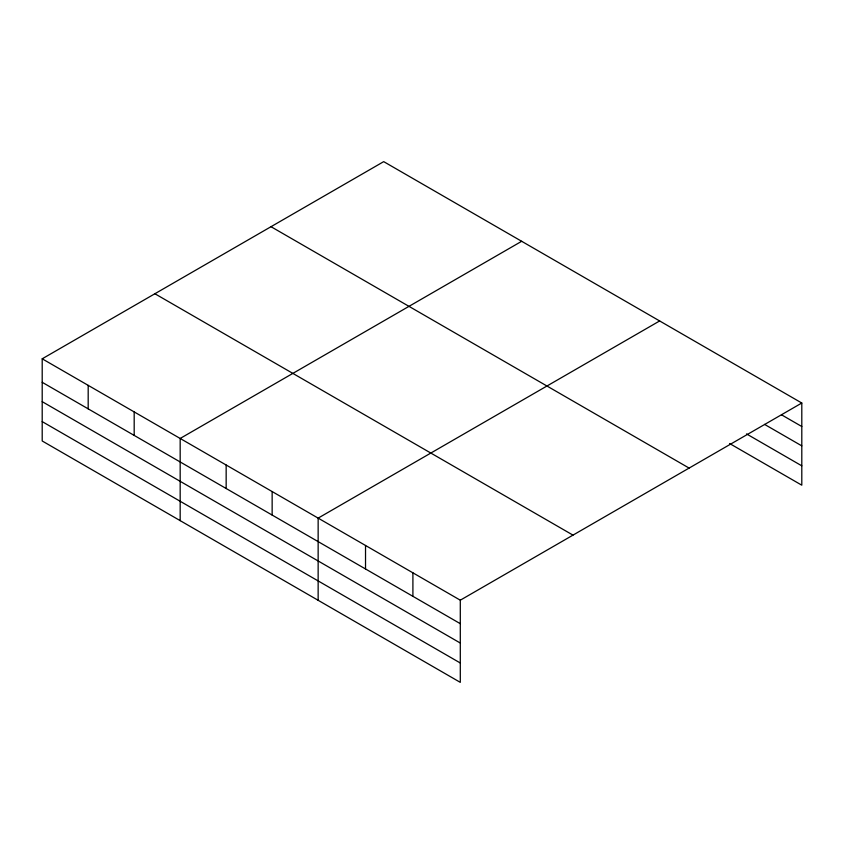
<?xml version="1.0" encoding="UTF-8"?>
<svg xmlns="http://www.w3.org/2000/svg" width="844" height="844" viewBox="0 0 844 844"><rect width="100%" height="100%" fill="white"/><g stroke="black" fill="none" stroke-linecap="round" stroke-linejoin="round"><path stroke-width="1.27" d="M460.296 643.044L460.296 600.189L42.2 358.805L42.2 440.979L460.296 682.363L460.296 643.044L42.2 401.66M729.596 443.511L801.8 485.194L801.8 403.021L383.703 161.637L42.2 358.805M521.676 241.289L180.173 438.458L180.173 520.632M659.649 320.952L318.146 518.121L318.146 600.295M460.296 600.189L801.8 403.021M781.491 414.794L801.8 426.515M764.569 424.384L801.8 445.875M746.518 433.911L801.8 465.835M271.008 226.698L689.105 468.082M154.895 293.744L572.992 535.128M42.2 382.3L460.296 623.684M42.2 421.61L460.296 662.994M412.906 572.833L412.906 596.328M365.526 545.477L365.526 568.972M272.148 491.567L272.148 515.062M226.16 465.012L226.16 488.507M134.185 411.904L134.185 435.398M88.187 385.36L88.187 408.855"/></g></svg>
